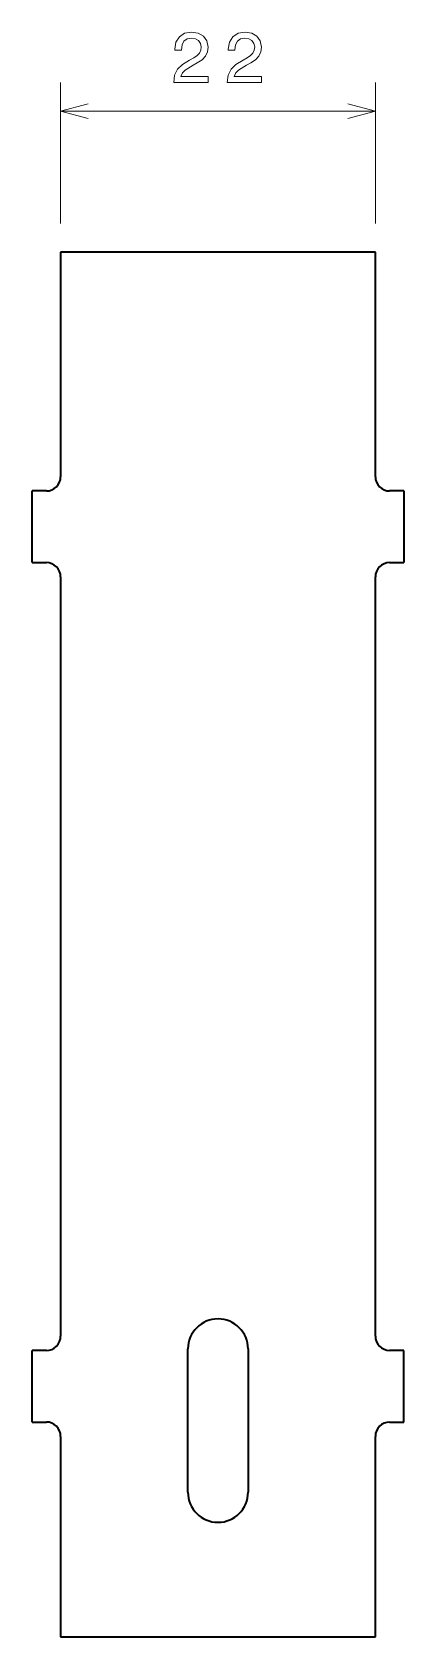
# Model space of a CAD drawing. Extents: x 33 to 59, y 87 to 199.
import ezdxf

# ---------------------------------------------------------------- set-up
doc = ezdxf.new("R2010")
doc.units = 0

msp = doc.modelspace()

# ---------------------------------------------------------------- linework, layer by layer
at = {"color": 7, "lineweight": 13, "ltscale": 0.245995}
for p, q in [((35.363987, 185.497772), (35.363987, 195.33757)), ((57.363987, 185.497772), (57.363987, 195.33757))]:
    msp.add_line(p, q, dxfattribs=at)
at = {"color": 7, "lineweight": 13}
msp.add_line((35.363987, 193.33757), (57.363987, 193.33757), dxfattribs=at)
at = {"color": 7, "lineweight": 35}
for p, q in [((57.363987, 183.497772), (35.363987, 183.497772)), ((35.363987, 160.825089), (35.363987, 107.825089)), ((57.363987, 107.825089), (57.363987, 160.825089)), ((35.363987, 86.825089), (57.363987, 86.825089))]:
    msp.add_line(p, q, dxfattribs=at)
at = {"color": 7, "lineweight": 35, "ltscale": 0.391817}
for p, q in [((35.363987, 183.497772), (35.363987, 167.825089)), ((57.363987, 167.825089), (57.363987, 183.497772))]:
    msp.add_line(p, q, dxfattribs=at)
at = {"color": 7, "lineweight": 35, "ltscale": 0.125}
for p, q in [((33.363987, 161.825089), (33.363987, 166.825089)), ((59.363987, 166.825089), (59.363987, 161.825089)), ((33.363987, 101.825089), (33.363987, 106.825089)), ((59.363987, 101.825089), (59.363987, 106.825089))]:
    msp.add_line(p, q, dxfattribs=at)
at = {"color": 7, "lineweight": 35, "ltscale": 0.025}
for p, q in [((34.363987, 166.825089), (33.363987, 166.825089)), ((59.363987, 166.825089), (58.363987, 166.825089)), ((33.363987, 161.825089), (34.363987, 161.825089)), ((58.363987, 161.825089), (59.363987, 161.825089)), ((34.363987, 106.825089), (33.363987, 106.825089)), ((59.363987, 106.825089), (58.363987, 106.825089)), ((33.363987, 101.825089), (34.363987, 101.825089)), ((58.363987, 101.825089), (59.363987, 101.825089))]:
    msp.add_line(p, q, dxfattribs=at)
at = {"color": 7, "lineweight": 35, "ltscale": 0.25}
for p, q in [((44.263988, 96.926102), (44.263988, 106.926102)), ((48.463993, 106.926102), (48.463993, 96.926102))]:
    msp.add_line(p, q, dxfattribs=at)
at = {"color": 7, "lineweight": 35, "ltscale": 0.35}
for p, q in [((35.363987, 100.825089), (35.363987, 86.825089)), ((57.363987, 86.825089), (57.363987, 100.825089))]:
    msp.add_line(p, q, dxfattribs=at)
at = {"color": 7, "lineweight": 13}
for points in [[(43.265423, 195.33757), (45.671047, 195.33757), (45.671047, 195.771286), (43.769749, 195.771286), (43.87566, 196.008331), (44.057217, 196.205017), (44.617008, 196.56308), (44.914562, 196.714371), (45.247417, 196.931229), (45.484447, 197.183395), (45.620617, 197.480942), (45.671047, 197.818848), (45.585308, 198.242477), (45.348278, 198.575317), (44.985165, 198.78714), (44.516148, 198.862793), (44.031994, 198.777054), (43.663845, 198.540024), (43.426807, 198.161774), (43.346119, 197.662506), (43.346119, 197.591888), (43.80505, 197.591888), (43.80505, 197.632248), (43.850437, 197.975189), (43.986607, 198.227341), (44.203465, 198.388733), (44.490932, 198.444199), (44.783436, 198.393768), (45.000294, 198.267685), (45.141506, 198.070999), (45.191936, 197.823883), (45.156635, 197.591888), (45.060818, 197.395203), (44.899433, 197.22374), (44.677532, 197.072449), (44.379978, 196.911057), (43.885746, 196.598389), (43.537762, 196.265533), (43.33099, 195.862061), (43.265423, 195.352707)], [(47.001446, 195.33757), (49.40707, 195.33757), (49.40707, 195.771286), (47.505772, 195.771286), (47.611683, 196.008331), (47.79324, 196.205017), (48.353031, 196.56308), (48.650585, 196.714371), (48.98344, 196.931229), (49.22047, 197.183395), (49.35664, 197.480942), (49.40707, 197.818848), (49.321331, 198.242477), (49.084301, 198.575317), (48.721188, 198.78714), (48.252171, 198.862793), (47.768017, 198.777054), (47.399868, 198.540024), (47.16283, 198.161774), (47.082142, 197.662506), (47.082142, 197.591888), (47.541073, 197.591888), (47.541073, 197.632248), (47.58646, 197.975189), (47.72263, 198.227341), (47.939487, 198.388733), (48.226955, 198.444199), (48.519459, 198.393768), (48.736317, 198.267685), (48.877529, 198.070999), (48.927959, 197.823883), (48.892658, 197.591888), (48.796841, 197.395203), (48.635456, 197.22374), (48.413555, 197.072449), (48.116001, 196.911057), (47.621769, 196.598389), (47.273785, 196.265533), (47.067013, 195.862061), (47.001446, 195.352707)]]:
    msp.add_lwpolyline(points, close=True, dxfattribs=at)
for points in [[(37.295841, 193.855209), (35.363987, 193.33757), (37.295841, 192.819931)], [(55.43214, 192.819931), (57.363987, 193.33757), (55.43214, 193.855209)]]:
    msp.add_lwpolyline(points, dxfattribs=at)
at = {"color": 7, "lineweight": 35}
for centre, radius, start, end in [((34.363987, 167.825089), 1, 269.999997, 360), ((58.363987, 167.825089), 1, 179.999995, 269.999997), ((34.363987, 160.825089), 1, 0, 90.000003), ((58.363987, 160.825089), 1, 90.000003, 179.999995), ((46.363987, 106.926102), 2.1, 0, 179.999995), ((34.363987, 107.825089), 1, 269.999997, 0), ((58.363987, 107.825089), 1, 180.000005, 269.999997), ((34.363987, 100.825089), 1, 0, 90.000003), ((58.363987, 100.825089), 1, 90.000003, 179.999995), ((46.363987, 96.926102), 2.1, 180.000005, 360)]:
    msp.add_arc(centre, radius, start, end, dxfattribs=at)

doc.saveas('drawing.dxf')
